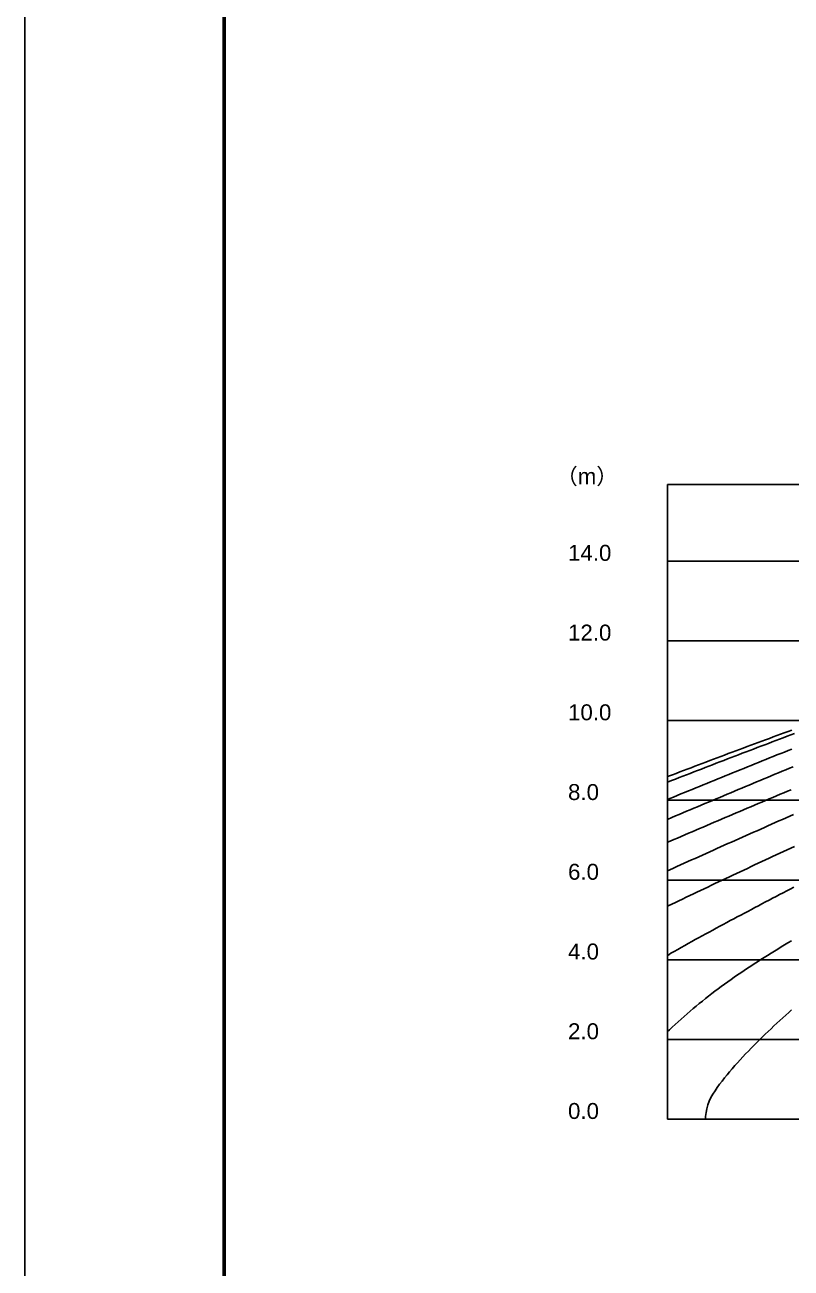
# Model space of a CAD drawing. Header units: millimetres. Extents: x 219888 to 472088, y 91183 to 209983.
# Drawn here: x 219888 to 239116, y 121684 to 152870 of the extents above; entities that cross this region are included whole.
import ezdxf

# ---------------------------------------------------------------- set-up
doc = ezdxf.new("R2010")
doc.units = ezdxf.units.MM
for name, color, linetype in [('Waterlines', 7, 'Continuous'), ('水线面图', 7, 'Continuous'), ('网格线和标注', 7, 'Continuous')]:
    doc.layers.add(name, color=color, linetype=linetype)
doc.styles.get("Standard").update_dxf_attribs({"font": 'arial.ttf', "height": 600})

msp = doc.modelspace()

# ---------------------------------------------------------------- linework, layer by layer
at = {"color": 7, "linetype": 'Continuous'}
msp.add_line((219887.982, 209982.693), (219887.982, 91182.693), dxfattribs=at)
at = {"color": 1, "linetype": 'Continuous', "lineweight": 60}
msp.add_line((224887.982, 207982.693), (224887.982, 93182.693), dxfattribs=at)
at = {"layer": 'Waterlines', "color": 135}
for points in [[(239133.704, 135181.836), (239039.114, 135146.936), (238945.194, 135112.226), (238852.374, 135077.876), (238758.624, 135043.136), (238664.544, 135008.236), (238570.614, 134973.366), (238476.204, 134938.296), (238382.604, 134903.536), (238289.174, 134868.876), (238196.264, 134834.416), (238101.354, 134799.156), (238008.744, 134764.656), (237914.914, 134729.636), (237821.314, 134694.646), (237726.984, 134659.356), (237633.174, 134624.216), (237539.584, 134589.136), (237447.084, 134554.446), (237352.764, 134519.056), (237258.394, 134483.626), (237164.894, 134448.486), (237072.544, 134413.766), (236978.114, 134378.236), (236884.204, 134342.876), (236791.334, 134307.886), (236697.694, 134272.576), (236604.444, 134237.396), (236509.934, 134201.716), (236415.694, 134166.126), (236322.494, 134130.906), (236228.724, 134095.456), (236135.884, 134060.356), (236042.434, 134025.026), (236017.754, 134015.686), (236017.754, 133941.236), (236017.754, 133829.026), (236017.754, 133731.856), (236017.754, 133640.316), (236017.754, 133530.106), (236017.754, 133431.576), (236017.754, 133338.326), (236017.754, 133227.936), (236017.754, 133131.636), (236017.754, 133040.106), (236017.754, 132929.336), (236017.754, 132833.936), (236017.754, 132731.636), (236017.754, 132629.536), (236017.754, 132537.626), (236017.754, 132429.556), (236017.754, 132332.706), (236017.754, 132239.806), (236017.754, 132128.566), (236017.754, 132029.416), (236017.754, 131933.326), (236017.754, 131836.866), (236017.754, 131740.196), (236017.754, 131637.306), (236017.754, 131534.106), (236017.754, 131432.016), (236017.754, 131333.356), (236017.754, 131233.036), (236017.754, 131134.256), (236017.754, 131038.926), (236017.754, 130940.096), (236017.754, 130838.306), (236017.754, 130734.676), (236017.754, 130633.376), (236017.754, 130530.206), (236017.754, 130429.176), (236017.754, 130328.606), (236017.754, 130229.886), (236017.754, 130136.376), (236017.754, 130039.216), (236017.754, 129935.146), (236017.754, 129830.636), (236017.754, 129728.496), (236017.754, 129627.316), (236017.754, 129529.606), (236017.754, 129435.166), (236017.754, 129337.916), (236017.754, 129233.976), (236017.754, 129129.826), (236017.754, 129028.626), (236017.754, 128927.416), (236017.754, 128829.696), (236017.754, 128731.086), (236017.754, 128640.006), (236017.754, 128537.426), (236017.754, 128435.606), (236017.754, 128333.256), (236017.754, 128231.846), (236017.754, 128130.876), (236017.754, 128029.686), (236017.754, 127929.876), (236017.754, 127830.366), (236017.754, 127730.386), (236017.754, 127632.746), (236017.754, 127535.556), (236017.754, 127439.056), (236017.754, 127329.066), (236017.754, 127226.566), (236017.754, 127131.316), (236017.754, 127037.476), (236017.754, 126927.576), (236017.754, 126828.466), (236017.754, 126736.336), (236017.754, 126628.936), (236017.754, 126529.086), (236017.754, 126434.936), (236017.754, 126331.346), (236017.754, 126226.716), (236017.754, 126130.076), (236017.754, 126036.356), (236017.754, 125932.146), (236017.754, 125826.626), (236017.754, 125728.556), (236017.754, 125632.696), (236017.754, 125539.656), (236017.754, 125419.386)], [(239199.754, 135094.466), (239104.914, 135059.026), (239013.074, 135024.466), (238919.734, 134989.186), (238826.374, 134953.866), (238732.194, 134918.206), (238638.384, 134882.676), (238546.234, 134847.746), (238451.854, 134811.956), (238357.884, 134776.296), (238264.464, 134740.826), (238171.284, 134705.416), (238077.224, 134669.636), (237984.504, 134634.336), (237890.734, 134598.596), (237796.634, 134562.676), (237703.504, 134527.076), (237610.014, 134491.286), (237517.104, 134455.666), (237423.554, 134419.746), (237329.864, 134383.716), (237236.274, 134347.686), (237142.914, 134311.706), (237050.274, 134275.966), (236956.654, 134239.836), (236863.544, 134203.886), (236770.294, 134167.866), (236676.614, 134131.676), (236582.994, 134095.486), (236489.774, 134059.446), (236396.364, 134023.336), (236303.904, 133987.576), (236210.244, 133951.356), (236116.724, 133915.186), (236017.754, 133876.906), (236017.754, 133778.706), (236017.754, 133674.956), (236017.754, 133572.836), (236017.754, 133470.686), (236017.754, 133369.236), (236017.754, 133268.536), (236017.754, 133167.276), (236017.754, 133067.206), (236017.754, 132967.046), (236017.754, 132866.956), (236017.754, 132767.536), (236017.754, 132668.716), (236017.754, 132571.516), (236017.754, 132477.836), (236017.754, 132367.336), (236017.754, 132271.636), (236017.754, 132166.596), (236017.754, 132066.186), (236017.754, 131969.056), (236017.754, 131873.376), (236017.754, 131772.256), (236017.754, 131666.326), (236017.754, 131571.846), (236017.754, 131477.966), (236017.754, 131375.706), (236017.754, 131269.006), (236017.754, 131167.886), (236017.754, 131069.766), (236017.754, 130975.056), (236017.754, 130880.596), (236017.754, 130776.986), (236017.754, 130672.286), (236017.754, 130569.206), (236017.754, 130465.466), (236017.754, 130367.716), (236017.754, 130280.776), (236017.754, 130174.596), (236017.754, 130068.146), (236017.754, 129965.846), (236017.754, 129869.066), (236017.754, 129777.756), (236017.754, 129669.896), (236017.754, 129565.876), (236017.754, 129465.496), (236017.754, 129379.586), (236017.754, 129271.956), (236017.754, 129167.096), (236017.754, 129064.826), (236017.754, 128972.696), (236017.754, 128876.286), (236017.754, 128770.726), (236017.754, 128666.096), (236017.754, 128565.106), (236017.754, 128465.526), (236017.754, 128373.616), (236017.754, 128279.036), (236017.754, 128177.156), (236017.754, 128076.216), (236017.754, 127976.666), (236017.754, 127879.276), (236017.754, 127766.936), (236017.754, 127665.406), (236017.754, 127574.506), (236017.754, 127467.906), (236017.754, 127368.146), (236017.754, 127271.546), (236017.754, 127172.806), (236017.754, 127067.016), (236017.754, 126978.216), (236017.754, 126863.926), (236017.754, 126765.256), (236017.754, 126667.976), (236017.754, 126569.186), (236017.754, 126468.516), (236017.754, 126368.186), (236017.754, 126266.936), (236017.754, 126164.606), (236017.754, 126064.256), (236017.754, 125963.716), (236017.754, 125867.906), (236017.754, 125778.126), (236017.754, 125673.176), (236017.754, 125568.546), (236017.754, 125464.006), (236017.754, 125419.386)], [(239132.704, 134704.356), (239039.774, 134667.576), (238946.684, 134630.666), (238853.714, 134593.716), (238760.844, 134556.706), (238667.914, 134519.586), (238575.244, 134482.476), (238482.194, 134445.116), (238389.274, 134407.726), (238296.494, 134370.306), (238203.744, 134332.826), (238110.844, 134295.236), (238018.284, 134257.736), (237925.524, 134220.126), (237833.004, 134182.586), (237740.284, 134144.936), (237647.354, 134107.176), (237554.714, 134069.506), (237462.254, 134031.876), (237369.494, 133994.106), (237277.114, 133956.446), (237184.694, 133918.736), (237091.994, 133880.876), (236999.314, 133842.996), (236906.614, 133805.066), (236813.934, 133767.106), (236721.514, 133729.216), (236629.114, 133691.306), (236536.574, 133653.316), (236444.254, 133615.396), (236351.754, 133577.376), (236258.954, 133539.226), (236166.404, 133501.166), (236073.914, 133463.126), (236017.754, 133440.016), (236017.754, 133386.216), (236017.754, 133285.956), (236017.754, 133186.006), (236017.754, 133085.806), (236017.754, 132985.676), (236017.754, 132885.866), (236017.754, 132786.026), (236017.754, 132686.036), (236017.754, 132586.416), (236017.754, 132486.726), (236017.754, 132387.726), (236017.754, 132288.816), (236017.754, 132189.916), (236017.754, 132092.706), (236017.754, 131994.736), (236017.754, 131897.766), (236017.754, 131798.946), (236017.754, 131697.866), (236017.754, 131596.866), (236017.754, 131495.686), (236017.754, 131394.616), (236017.754, 131293.586), (236017.754, 131192.626), (236017.754, 131091.436), (236017.754, 130990.456), (236017.754, 130889.416), (236017.754, 130788.326), (236017.754, 130687.646), (236017.754, 130586.566), (236017.754, 130485.986), (236017.754, 130385.486), (236017.754, 130285.276), (236017.754, 130184.556), (236017.754, 130085.006), (236017.754, 129984.876), (236017.754, 129885.186), (236017.754, 129786.316), (236017.754, 129688.586), (236017.754, 129592.106), (236017.754, 129497.046), (236017.754, 129397.506), (236017.754, 129295.996), (236017.754, 129194.446), (236017.754, 129092.816), (236017.754, 128991.406), (236017.754, 128889.506), (236017.754, 128788.226), (236017.754, 128687.026), (236017.754, 128585.536), (236017.754, 128484.766), (236017.754, 128383.986), (236017.754, 128283.736), (236017.754, 128184.026), (236017.754, 128084.776), (236017.754, 127986.406), (236017.754, 127888.466), (236017.754, 127792.976), (236017.754, 127696.996), (236017.754, 127595.166), (236017.754, 127493.186), (236017.754, 127391.436), (236017.754, 127289.116), (236017.754, 127187.756), (236017.754, 127086.216), (236017.754, 126984.806), (236017.754, 126883.246), (236017.754, 126782.436), (236017.754, 126682.976), (236017.754, 126583.416), (236017.754, 126485.866), (236017.754, 126389.996), (236017.754, 126297.426), (236017.754, 126195.066), (236017.754, 126092.776), (236017.754, 125990.696), (236017.754, 125887.946), (236017.754, 125785.986), (236017.754, 125684.256), (236017.754, 125583.576), (236017.754, 125482.536), (236017.754, 125419.386)], [(239170.324, 134262.316), (239077.354, 134223.946), (238985.734, 134186.076), (238893.374, 134147.856), (238800.894, 134109.536), (238708.104, 134071.056), (238615.254, 134032.526), (238523.094, 133994.266), (238430.334, 133955.746), (238338.354, 133917.576), (238246.004, 133879.236), (238153.654, 133840.826), (238061.334, 133802.336), (237969.774, 133764.056), (237876.824, 133725.136), (237784.594, 133686.476), (237692.494, 133647.826), (237600.344, 133609.116), (237507.664, 133570.176), (237415.214, 133531.296), (237323.394, 133492.676), (237231.204, 133453.866), (237139.054, 133415.066), (237046.324, 133375.996), (236954.354, 133337.226), (236861.664, 133298.146), (236770.094, 133259.506), (236677.964, 133220.626), (236585.624, 133181.636), (236493.124, 133142.566), (236401.154, 133103.706), (236309.204, 133064.846), (236217.134, 133025.916), (236125.404, 132987.146), (236017.754, 132941.626), (236017.754, 132853.526), (236017.754, 132753.736), (236017.754, 132654.036), (236017.754, 132554.176), (236017.754, 132454.386), (236017.754, 132354.826), (236017.754, 132254.686), (236017.754, 132154.926), (236017.754, 132055.436), (236017.754, 131955.106), (236017.754, 131855.506), (236017.754, 131755.546), (236017.754, 131655.376), (236017.754, 131555.466), (236017.754, 131455.496), (236017.754, 131355.296), (236017.754, 131255.626), (236017.754, 131155.396), (236017.754, 131055.056), (236017.754, 130955.336), (236017.754, 130854.826), (236017.754, 130754.536), (236017.754, 130654.846), (236017.754, 130554.006), (236017.754, 130453.266), (236017.754, 130353.936), (236017.754, 130253.296), (236017.754, 130153.506), (236017.754, 130052.586), (236017.754, 129951.986), (236017.754, 129851.656), (236017.754, 129751.496), (236017.754, 129650.926), (236017.754, 129550.686), (236017.754, 129449.856), (236017.754, 129349.586), (236017.754, 129249.326), (236017.754, 129148.346), (236017.754, 129047.976), (236017.754, 128947.476), (236017.754, 128847.136), (236017.754, 128746.326), (236017.754, 128645.776), (236017.754, 128544.676), (236017.754, 128444.116), (236017.754, 128344.126), (236017.754, 128243.256), (236017.754, 128142.616), (236017.754, 128042.716), (236017.754, 127941.296), (236017.754, 127841.186), (236017.754, 127740.886), (236017.754, 127639.926), (236017.754, 127540.666), (236017.754, 127440.486), (236017.754, 127339.786), (236017.754, 127240.236), (236017.754, 127140.886), (236017.754, 127041.366), (236017.754, 126943.276), (236017.754, 126843.436), (236017.754, 126744.786), (236017.754, 126649.566), (236017.754, 126551.766), (236017.754, 126453.096), (236017.754, 126351.356), (236017.754, 126249.516), (236017.754, 126148.436), (236017.754, 126047.656), (236017.754, 125946.156), (236017.754, 125844.796), (236017.754, 125743.636), (236017.754, 125642.336), (236017.754, 125541.766), (236017.754, 125419.386)], [(239117.254, 133685.586), (239024.684, 133646.766), (238932.484, 133608.056), (238840.494, 133569.406), (238748.044, 133530.526), (238655.574, 133491.596), (238563.534, 133452.816), (238471.164, 133413.856), (238378.984, 133374.946), (238286.984, 133336.076), (238194.464, 133296.956), (238102.404, 133257.996), (238010.304, 133218.996), (237917.694, 133179.766), (237825.734, 133140.776), (237733.824, 133101.786), (237641.434, 133062.556), (237549.384, 133023.456), (237457.294, 132984.296), (237365.064, 132945.056), (237273.254, 132905.956), (237181.194, 132866.716), (237089.034, 132827.396), (236996.984, 132788.096), (236905.164, 132748.866), (236813.004, 132709.476), (236721.354, 132670.276), (236628.804, 132630.676), (236536.834, 132591.316), (236444.654, 132551.856), (236352.864, 132512.556), (236260.904, 132473.176), (236169.084, 132433.856), (236077.214, 132394.506), (236017.754, 132369.036), (236017.754, 132319.276), (236017.754, 132219.936), (236017.754, 132120.336), (236017.754, 132021.266), (236017.754, 131922.106), (236017.754, 131823.646), (236017.754, 131724.736), (236017.754, 131625.806), (236017.754, 131526.996), (236017.754, 131428.696), (236017.754, 131329.906), (236017.754, 131231.226), (236017.754, 131129.296), (236017.754, 131025.336), (236017.754, 130921.656), (236017.754, 130819.736), (236017.754, 130719.146), (236017.754, 130618.486), (236017.754, 130517.546), (236017.754, 130417.406), (236017.754, 130317.416), (236017.754, 130217.686), (236017.754, 130117.706), (236017.754, 130018.416), (236017.754, 129918.906), (236017.754, 129819.246), (236017.754, 129719.986), (236017.754, 129620.396), (236017.754, 129520.966), (236017.754, 129421.706), (236017.754, 129322.376), (236017.754, 129222.876), (236017.754, 129123.646), (236017.754, 129024.666), (236017.754, 128925.166), (236017.754, 128826.126), (236017.754, 128726.426), (236017.754, 128627.516), (236017.754, 128528.046), (236017.754, 128428.956), (236017.754, 128329.156), (236017.754, 128229.346), (236017.754, 128126.686), (236017.754, 128025.376), (236017.754, 127921.896), (236017.754, 127821.516), (236017.754, 127720.766), (236017.754, 127619.476), (236017.754, 127519.136), (236017.754, 127418.516), (236017.754, 127317.486), (236017.754, 127217.316), (236017.754, 127116.286), (236017.754, 127016.216), (236017.754, 126916.386), (236017.754, 126814.976), (236017.754, 126715.086), (236017.754, 126615.336), (236017.754, 126514.336), (236017.754, 126414.626), (236017.754, 126314.486), (236017.754, 126213.986), (236017.754, 126113.926), (236017.754, 126014.076), (236017.754, 125913.626), (236017.754, 125813.916), (236017.754, 125713.196), (236017.754, 125613.946), (236017.754, 125513.876), (236017.754, 125419.386)], [(239176.834, 133061.176), (239085.184, 133021.156), (238993.064, 132980.866), (238901.504, 132940.736), (238809.704, 132900.376), (238718.124, 132859.996), (238626.774, 132819.596), (238535.394, 132779.146), (238444.004, 132738.676), (238352.394, 132698.096), (238260.954, 132657.546), (238169.374, 132616.876), (238077.914, 132576.216), (237986.704, 132535.616), (237895.304, 132494.876), (237803.844, 132454.076), (237712.474, 132413.276), (237621.144, 132372.476), (237529.704, 132331.606), (237438.634, 132290.866), (237347.114, 132249.916), (237255.664, 132208.976), (237164.354, 132168.086), (237073.014, 132127.166), (236981.724, 132086.246), (236890.404, 132045.296), (236799.314, 132004.416), (236707.754, 131963.306), (236616.334, 131922.206), (236525.274, 131881.226), (236433.854, 131840.036), (236342.754, 131798.936), (236251.564, 131757.756), (236160.284, 131716.506), (236069.154, 131675.306), (236017.754, 131652.066), (236017.754, 131599.306), (236017.754, 131501.046), (236017.754, 131402.856), (236017.754, 131305.146), (236017.754, 131207.676), (236017.754, 131101.326), (236017.754, 130998.136), (236017.754, 130898.106), (236017.754, 130798.336), (236017.754, 130699.466), (236017.754, 130601.116), (236017.754, 130503.266), (236017.754, 130405.136), (236017.754, 130307.316), (236017.754, 130200.856), (236017.754, 130097.866), (236017.754, 129997.216), (236017.754, 129897.186), (236017.754, 129798.436), (236017.754, 129699.926), (236017.754, 129601.196), (236017.754, 129503.356), (236017.754, 129405.276), (236017.754, 129305.356), (236017.754, 129199.156), (236017.754, 129096.606), (236017.754, 128996.296), (236017.754, 128896.386), (236017.754, 128797.436), (236017.754, 128698.456), (236017.754, 128600.016), (236017.754, 128501.426), (236017.754, 128403.426), (236017.754, 128304.866), (236017.754, 128202.286), (236017.754, 128098.776), (236017.754, 127996.136), (236017.754, 127895.616), (236017.754, 127795.646), (236017.754, 127696.326), (236017.754, 127596.766), (236017.754, 127497.886), (236017.754, 127399.206), (236017.754, 127300.096), (236017.754, 127202.136), (236017.754, 127103.376), (236017.754, 127004.886), (236017.754, 126900.146), (236017.754, 126796.326), (236017.754, 126695.346), (236017.754, 126594.326), (236017.754, 126494.586), (236017.754, 126394.746), (236017.754, 126294.856), (236017.754, 126196.306), (236017.754, 126096.826), (236017.754, 125998.196), (236017.754, 125898.976), (236017.754, 125800.346), (236017.754, 125701.256), (236017.754, 125602.386), (236017.754, 125503.966), (236017.754, 125419.386)], [(239196.814, 132262.266), (239106.284, 132220.286), (239015.414, 132178.166), (238924.054, 132135.846), (238833.834, 132094.036), (238743.234, 132051.926), (238652.014, 132009.376), (238561.834, 131967.186), (238471.504, 131924.846), (238380.684, 131882.236), (238290.164, 131839.746), (238200.044, 131797.436), (238109.624, 131754.976), (238018.714, 131712.306), (237928.294, 131669.896), (237837.874, 131627.496), (237747.114, 131584.946), (237656.634, 131542.516), (237565.824, 131499.916), (237475.484, 131457.496), (237384.794, 131414.836), (237294.354, 131372.136), (237204.184, 131329.366), (237114.004, 131286.476), (237023.794, 131243.546), (236933.414, 131200.556), (236843.334, 131157.716), (236752.824, 131114.686), (236662.594, 131071.786), (236572.064, 131028.746), (236481.704, 130985.776), (236391.584, 130942.926), (236301.194, 130899.936), (236210.894, 130856.976), (236120.354, 130813.856), (236029.714, 130770.526), (236017.754, 130764.716), (236017.754, 130678.466), (236017.754, 130575.776), (236017.754, 130475.766), (236017.754, 130376.276), (236017.754, 130277.166), (236017.754, 130177.876), (236017.754, 130077.946), (236017.754, 129975.486), (236017.754, 129875.976), (236017.754, 129776.106), (236017.754, 129677.096), (236017.754, 129577.906), (236017.754, 129478.486), (236017.754, 129375.696), (236017.754, 129275.326), (236017.754, 129175.986), (236017.754, 129076.446), (236017.754, 128977.316), (236017.754, 128877.796), (236017.754, 128778.236), (236017.754, 128675.646), (236017.754, 128575.346), (236017.754, 128476.116), (236017.754, 128376.736), (236017.754, 128277.356), (236017.754, 128177.586), (236017.754, 128078.016), (236017.754, 127975.786), (236017.754, 127875.696), (236017.754, 127775.806), (236017.754, 127676.466), (236017.754, 127577.296), (236017.754, 127477.526), (236017.754, 127378.296), (236017.754, 127276.086), (236017.754, 127175.626), (236017.754, 127075.636), (236017.754, 126975.476), (236017.754, 126876.966), (236017.754, 126777.236), (236017.754, 126677.666), (236017.754, 126578.196), (236017.754, 126476.026), (236017.754, 126375.816), (236017.754, 126275.386), (236017.754, 126176.016), (236017.754, 126076.236), (236017.754, 125976.976), (236017.754, 125877.426), (236017.754, 125777.516), (236017.754, 125679.016), (236017.754, 125575.516), (236017.754, 125475.286), (236017.754, 125419.386)], [(239182.264, 131237.906), (239094.184, 131191.296), (239005.034, 131144.746), (238916.434, 131098.776), (238827.794, 131052.866), (238738.904, 131006.846), (238650.154, 130960.836), (238561.344, 130914.696), (238472.664, 130868.466), (238383.804, 130821.856), (238295.384, 130775.086), (238207.094, 130728.056), (238118.674, 130680.806), (238030.664, 130633.946), (237942.074, 130587.186), (237853.044, 130540.436), (237764.824, 130494.166), (237676.394, 130447.686), (237587.554, 130400.756), (237499.724, 130354.026), (237411.364, 130306.606), (237323.214, 130258.976), (237235.294, 130211.256), (237147.474, 130163.476), (237059.314, 130115.506), (236971.354, 130067.816), (236883.544, 130020.406), (236795.374, 129972.656), (236707.614, 129924.656), (236620.244, 129876.246), (236532.714, 129827.276), (236445.794, 129778.356), (236358.334, 129728.916), (236271.324, 129679.586), (236184.734, 129630.406), (236097.624, 129580.866), (236017.754, 129520.586), (236017.754, 129417.356), (236017.754, 129322.576), (236017.754, 129220.776), (236017.754, 129117.556), (236017.754, 129022.196), (236017.754, 128920.476), (236017.754, 128817.106), (236017.754, 128721.546), (236017.754, 128620.846), (236017.754, 128516.776), (236017.754, 128420.966), (236017.754, 128322.866), (236017.754, 128216.586), (236017.754, 128119.896), (236017.754, 128025.466), (236017.754, 127916.596), (236017.754, 127818.606), (236017.754, 127725.146), (236017.754, 127617.066), (236017.754, 127517.336), (236017.754, 127423.056), (236017.754, 127317.906), (236017.754, 127216.366), (236017.754, 127120.786), (236017.754, 127020.356), (236017.754, 126915.536), (236017.754, 126818.576), (236017.754, 126724.716), (236017.754, 126615.656), (236017.754, 126516.876), (236017.754, 126421.906), (236017.754, 126317.446), (236017.754, 126215.276), (236017.754, 126118.726), (236017.754, 126024.376), (236017.754, 125914.946), (236017.754, 125816.156), (236017.754, 125721.456), (236017.754, 125618.006), (236017.754, 125514.576), (236017.754, 125419.386)], [(239122.764, 129896.686), (239037.084, 129844.796), (238951.634, 129793.086), (238866.254, 129740.896), (238781.364, 129688.536), (238696.314, 129635.736), (238611.054, 129582.526), (238526.634, 129529.536), (238442.214, 129476.216), (238357.794, 129422.496), (238273.624, 129368.426), (238189.434, 129313.896), (238105.824, 129259.346), (238022.004, 129204.366), (237938.524, 129149.366), (237855.554, 129093.576), (237772.934, 129037.306), (237690.524, 128980.626), (237608.574, 128923.696), (237526.714, 128866.186), (237445.094, 128808.026), (237364.004, 128749.336), (237283.474, 128690.176), (237203.354, 128630.416), (237123.654, 128569.926), (237044.594, 128508.386), (236966.064, 128446.336), (236887.924, 128384.216), (236810.114, 128321.136), (236733.104, 128257.196), (236656.944, 128192.766), (236580.744, 128127.376), (236505.354, 128061.916), (236430.164, 127995.736), (236355.514, 127928.946), (236281.924, 127862.096), (236208.064, 127794.246), (236134.744, 127726.416), (236061.184, 127657.946), (236017.754, 127616.986), (236017.754, 127576.686), (236017.754, 127475.826), (236017.754, 127376.016), (236017.754, 127275.626), (236017.754, 127176.396), (236017.754, 127076.176), (236017.754, 126975.866), (236017.754, 126875.536), (236017.754, 126776.936), (236017.754, 126676.316), (236017.754, 126575.946), (236017.754, 126475.596), (236017.754, 126376.816), (236017.754, 126276.456), (236017.754, 126175.826), (236017.754, 126075.486), (236017.754, 125976.776), (236017.754, 125876.196), (236017.754, 125775.646), (236017.754, 125675.166), (236017.754, 125576.706), (236017.754, 125476.026), (236017.754, 125419.386)], [(239128.964, 128162.146), (239054.034, 128095.586), (238980.344, 128028.666), (238906.284, 127961.226), (238832.624, 127893.956), (238758.954, 127826.446), (238685.024, 127758.346), (238611.964, 127690.396), (238539.154, 127621.776), (238467.164, 127552.786), (238395.184, 127482.746), (238324.134, 127412.866), (238252.794, 127342.176), (238181.994, 127271.526), (238111.724, 127200.776), (238041.934, 127128.596), (237973.254, 127055.826), (237904.604, 126983.686), (237836.114, 126910.946), (237768.174, 126837.256), (237701.594, 126762.926), (237635.814, 126687.356), (237571.284, 126611.276), (237507.304, 126534.176), (237444.434, 126456.536), (237382.604, 126377.856), (237322.114, 126297.936), (237263.784, 126217.046), (237207.484, 126134.046), (237154.374, 126049.536), (237104.844, 125962.476), (237061.484, 125872.456), (237027.834, 125778.386), (236999.894, 125681.916), (236981.624, 125584.056), (236968.924, 125484.806), (236963.314, 125419.386)]]:
    msp.add_lwpolyline(points, dxfattribs=at)
at = {"layer": '水线面图'}
msp.add_line((236017.754, 125419.386), (458092.724, 125419.386), dxfattribs=at)
at = {"layer": '网格线和标注', "color": 0}
for p, q in [((236017.754, 125419.386), (236017.754, 141339.386)), ((236017.754, 141339.386), (458092.724, 141339.386)), ((236017.754, 139419.386), (458092.724, 139419.386)), ((236017.754, 137419.386), (458092.724, 137419.386)), ((236017.754, 135419.386), (458092.724, 135419.386)), ((236017.754, 133419.386), (458092.724, 133419.386)), ((236017.754, 131419.386), (458092.724, 131419.386)), ((236017.754, 129419.386), (458092.724, 129419.386)), ((236017.754, 127419.386), (458092.724, 127419.386))]:
    msp.add_line(p, q, dxfattribs=at)
at = {"layer": '网格线和标注', "color": 2}
msp.add_line((236017.754, 125419.386), (458092.724, 125419.386), dxfattribs=at)

# ---------------------------------------------------------------- texts
at = {"layer": '网格线和标注', "color": 3}
msp.add_text('（m）', height=400, dxfattribs=at).set_placement((233215.686, 141346.207))
at = {"layer": '网格线和标注', "color": 0}
for s, p in [('14.0', (233517.754, 139426.207)), ('12.0', (233517.754, 137426.207)), ('10.0', (233517.754, 135426.207)), ('8.0', (233517.754, 133426.207)), ('6.0', (233517.754, 131426.207)), ('4.0', (233517.754, 129426.207)), ('2.0', (233517.754, 127426.207)), ('0.0', (233517.754, 125426.207))]:
    msp.add_text(s, height=400, dxfattribs=at).set_placement(p)

doc.saveas('drawing.dxf')
